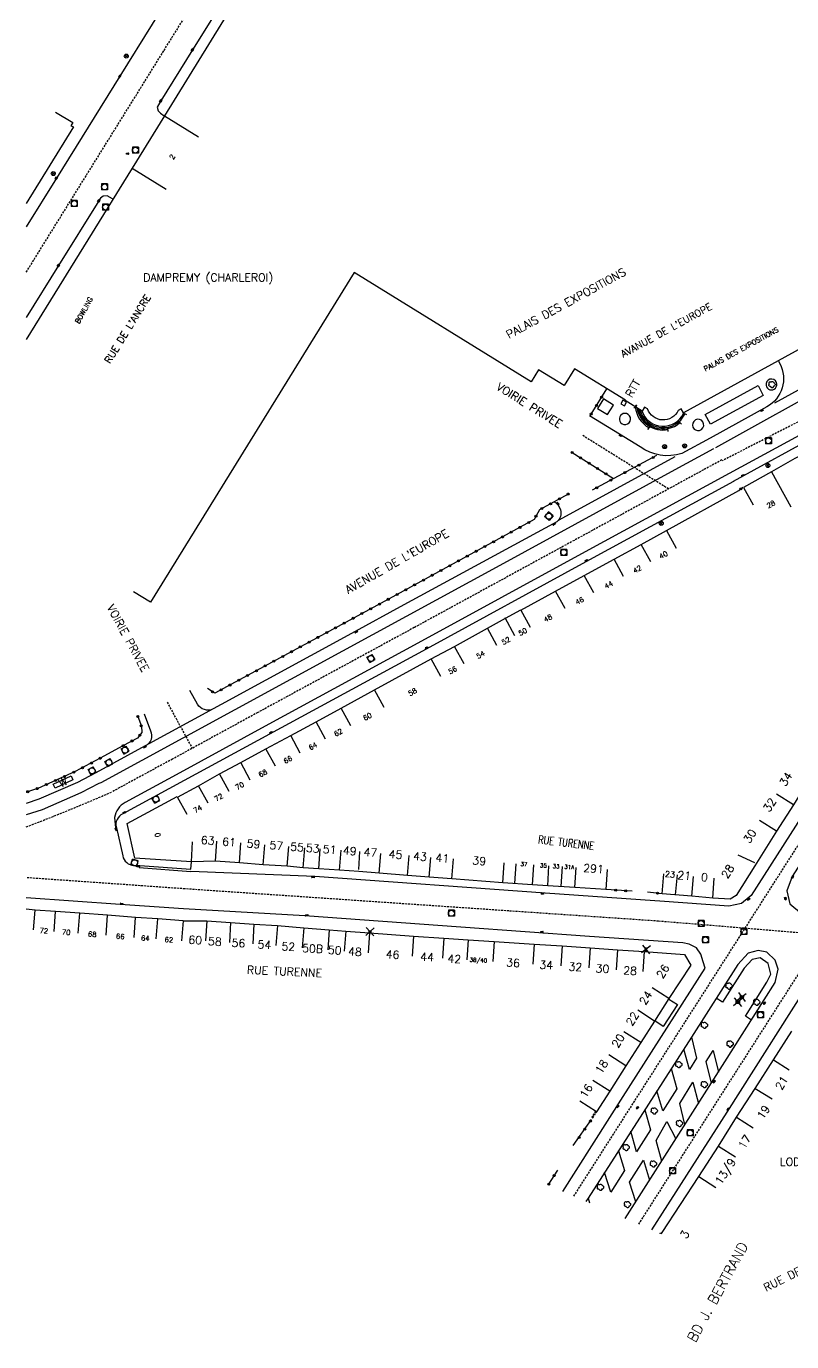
# Model space of a CAD drawing. Header units: millimetres. Extents: x 155000 to 156001, y 122000 to 123001.
# Drawn here: x 155000 to 155191.3, y 122221.8 to 122550.6 of the extents above; entities that cross this region are included whole.
import ezdxf
from ezdxf.enums import TextEntityAlignment as Align

# ---------------------------------------------------------------- set-up
doc = ezdxf.new("R2010")
doc.units = ezdxf.units.MM
doc.linetypes.add('DASHED', pattern=[0.75, 0.5, -0.25])
doc.layers.get('0').update_dxf_attribs({"linetype": 'CONTINUOUS'})
for name, color, linetype in [('W0001', 6, 'DASHED'), ('W0008', 7, 'CONTINUOUS'), ('W0017', 7, 'CONTINUOUS'), ('W0100', 7, 'CONTINUOUS'), ('W0105', 7, 'CONTINUOUS'), ('W0112', 1, 'DASHED'), ('W0300', 7, 'CONTINUOUS'), ('W0322', 7, 'CONTINUOUS'), ('W0334', 7, 'CONTINUOUS'), ('W0400', 7, 'CONTINUOUS'), ('W0420', 7, 'CONTINUOUS'), ('W0469', 7, 'CONTINUOUS'), ('W0980', 7, 'CONTINUOUS'), ('W0984', 7, 'CONTINUOUS'), ('W0989', 7, 'CONTINUOUS'), ('W0991', 7, 'CONTINUOUS'), ('W1102', 7, 'CONTINUOUS')]:
    doc.layers.add(name, color=color, linetype=linetype)
doc.styles.get("Standard").update_dxf_attribs({"font": 'romans.shx', "width": 0.85})

# ---------------------------------------------------------------- blocks, each defined once
blk = doc.blocks.new('T400')
for p, q in [((-0.15, 0.3), (0.15, 0.3)), ((-0.15, -0.25), (-0.15, 0.3)), ((-0.15, 0.15), (0.15, 0.15)), ((-0.15, 0), (0.15, 0)), ((0.15, 0.3), (0.15, -0.25)), ((-0.15, -0.15), (0.15, -0.15)), ((-0.15, -0.25), (-0.15, -0.3)), ((-0.15, -0.3), (0.15, -0.3)), ((0.15, -0.3), (0.15, -0.25))]:
    blk.add_line(p, q)
blk = doc.blocks.new('T300')
for p, q in [((-0.8, 0.51), (-0.86, 0.34)), ((-0.86, 0.34), (-0.86, 0.17)), ((-0.86, 0.17), (-0.74, 0.06)), ((-0.69, 0.63), (-0.8, 0.51)), ((-0.8, -0.06), (-0.74, 0.06)), ((-0.74, 0.06), (-0.69, 0.11)), ((-0.57, 0.69), (-0.69, 0.63)), ((-0.46, 0.69), (-0.57, 0.69)), ((-0.29, 0.63), (-0.46, 0.69)), ((-0.29, 0.63), (-0.17, 0.74)), ((-0.23, 0.57), (-0.29, 0.63)), ((-0.17, 0.74), (-0.06, 0.8)), ((-0.06, 0.8), (0.06, 0.8)), ((0.06, 0.8), (0.23, 0.74)), ((0.23, 0.74), (0.34, 0.63)), ((0.34, 0.63), (0.4, 0.51)), ((0.46, 0.46), (0.34, 0.46)), ((0.4, 0.51), (0.4, 0.46)), ((0.57, 0.4), (0.46, 0.46)), ((0.57, 0.4), (0.69, 0.29)), ((0.69, 0.29), (0.74, 0.17)), ((0.74, 0.06), (0.69, -0.17)), ((0.74, 0.17), (0.74, 0.06)), ((-0.8, -0.17), (-0.8, -0.06)), ((-0.8, -0.23), (-0.8, -0.17)), ((-0.74, -0.34), (-0.8, -0.23)), ((-0.69, -0.4), (-0.74, -0.34)), ((-0.51, -0.46), (-0.69, -0.4)), ((-0.4, -0.46), (-0.51, -0.46)), ((-0.4, -0.46), (-0.34, -0.46)), ((-0.34, -0.46), (-0.34, -0.4)), ((-0.34, -0.51), (-0.34, -0.46)), ((-0.29, -0.63), (-0.34, -0.51)), ((-0.17, -0.74), (-0.29, -0.63)), ((-0.06, -0.8), (-0.17, -0.74)), ((0.06, -0.8), (-0.06, -0.8)), ((0.17, -0.74), (0.06, -0.8)), ((0.23, -0.69), (0.17, -0.74)), ((0.29, -0.46), (0.23, -0.46)), ((0.29, -0.63), (0.23, -0.69)), ((0.46, -0.4), (0.29, -0.46)), ((0.34, -0.51), (0.29, -0.63)), ((0.34, -0.51), (0.34, -0.46)), ((0.57, -0.34), (0.46, -0.4)), ((0.63, -0.29), (0.57, -0.34)), ((0.69, -0.17), (0.63, -0.29))]:
    blk.add_line(p, q)
blk = doc.blocks.new('t105o')
for p, q in [((-0.5, 0), (0.5, 0)), ((0.5, 0), (0.2, 0.1)), ((0.5, 0), (0.2, -0.1))]:
    blk.add_line(p, q)
blk = doc.blocks.new('T420')
for p, q in [((0.75, 0.75), (-0.75, 0.75)), ((-0.75, 0.75), (-0.75, -0.75)), ((0.75, 0.75), (0.75, -0.75)), ((0.75, -0.75), (-0.75, -0.75))]:
    blk.add_line(p, q)
blk.add_ellipse((0, 0), major_axis=(-0.53, 0.53), ratio=1, start_param=3.926991, end_param=10.210176)
blk = doc.blocks.new('t322o')
at = {"color": 0, "linetype": 'Continuous'}
for radius in [0.25, 0.15]:
    blk.add_circle((0, 0), radius, dxfattribs=at)
blk = doc.blocks.new('t991o')
at = {"color": 0, "linetype": 'Continuous'}
for p, q in [((-1, 1), (1, -1)), ((-1, -1), (1, 1))]:
    blk.add_line(p, q, dxfattribs=at)
blk = doc.blocks.new('T469')
at = {"color": 0, "linetype": 'Continuous', "flags": 128}
for points in [[(-0.35, 0.35), (0.35, -0.35)], [(-0.35, -0.35), (0.35, 0.35)]]:
    blk.add_lwpolyline(points, dxfattribs=at)
at = {"color": 0, "linetype": 'Continuous'}
blk.add_circle((0, 0), 0.5, dxfattribs=at)

msp = doc.modelspace()

# ---------------------------------------------------------------- linework, layer by layer
at = {"layer": 'W0001'}
for points in [[(155000, 122489.15), (155003.99, 122495.58), (155034.42, 122544.56), (155044.44, 122560.68), (155068.88, 122600.15), (155086.95, 122630.14), (155097.41, 122658.64), (155102.66, 122670.19), (155105.75, 122680.41)], [(155136.85, 122258.17), (155230.36, 122404.44)], [(155153.07, 122251.16), (155244.97, 122395.03)], [(155359.18, 122312.12), (155341.11, 122313.24), (155335.16, 122313.66), (155333.44, 122314.99), (155290.02, 122318.09), (155254.52, 122319.44), (155216.08, 122322.09), (155157.98, 122326.92), (155039.64, 122334.99)]]:
    msp.add_lwpolyline(points, dxfattribs=at)
at = {"layer": 'W0001', "flags": 128}
for points in [[(155279.57, 122481.64), (155271.96, 122487.33), (155269.06, 122488.7), (155266.05, 122489.1), (155263.29, 122488.96), (155260.85, 122488.22), (155258.35, 122487.04), (155209.35, 122460.12), (155173.98, 122442.02)], [(155139.07, 122448.38), (155160.59, 122434.99)], [(155035.19, 122381.65), (155041.48, 122370.13)], [(155039.64, 122334.99), (155000, 122337.78)]]:
    msp.add_lwpolyline(points, dxfattribs=at)
at = {"layer": 'W0001'}
msp.add_lwpolyline([(155173.84, 122442.2), (155136.94, 122422.1), (155096.98, 122400.31), (155057.85, 122379.06), (155036.54, 122367.43), (155021.36, 122359.21, -0.011587), (155000, 122350.5)], format="xyb", dxfattribs=at)
at = {"layer": 'W0008'}
for points in [[(155081.4, 122609.08), (155078.93, 122605.09), (155078.22, 122603.91), (155068.38, 122587.87), (155059.65, 122573.81), (155051.05, 122559.94), (155041.52, 122544.68), (155033.61, 122531.92), (155032.71, 122530.35), (155032.97, 122529.47), (155033.54, 122528.85), (155034.49, 122528.2)], [(155046.74, 122580.46), (155047.53, 122579.39), (155047.67, 122578.07), (155047.51, 122577.26), (155046.88, 122576.03), (155040.9, 122566.39), (155031.45, 122551.11), (155023.37, 122538.09), (155007.51, 122512.65), (155000, 122500.49)], [(155021.52, 122507.49), (155020.21, 122508.24), (155019.25, 122508.16), (155018.52, 122507.6), (155018.09, 122506.94), (155008.03, 122490.78), (155000, 122477.8)], [(155227.73, 122406.13), (155224.75, 122401.51), (155181.19, 122333.31), (155178.74, 122331.33), (155175.56, 122330.68), (155158.33, 122331.9), (155157.08, 122331.98), (155129.67, 122333.94), (155072.08, 122338.07), (155041.1, 122339.33)], [(155232.89, 122402.81), (155228.03, 122395.34), (155212.59, 122371.07), (155191.45, 122338.11), (155190.06, 122334.5), (155190.81, 122331.25), (155193.76, 122328.86), (155196.94, 122329.06), (155199.21, 122330.48), (155201.17, 122333.17), (155220.45, 122363.4), (155234.99, 122386.12), (155241.26, 122395.9)], [(155039.28, 122330.02), (155023.47, 122331.1), (155000, 122332.76)], [(155134.09, 122259.36), (155149.22, 122283.09), (155169.69, 122315.14), (155169.21, 122316.74), (155168.57, 122318.65), (155167.5, 122320.27), (155165.71, 122321.19), (155164.07, 122321.48), (155140.76, 122323.12), (155108.59, 122325.42), (155069.6, 122328.24), (155039.28, 122330.02)], [(155149.7, 122252.62), (155171.87, 122287.4), (155184.43, 122307.22), (155187.22, 122311.63), (155187.9, 122314.88), (155187.18, 122317.2), (155185.06, 122319.13), (155182.92, 122319.61), (155180.39, 122318.93), (155177.88, 122316.11), (155166.24, 122297.96), (155140.4, 122257.68), (155139.87, 122256.86)], [(155156.34, 122249.75), (155175.14, 122279.22), (155197.94, 122314.99), (155200.39, 122317.48), (155202.71, 122318.39), (155204.75, 122318.47), (155224.06, 122317.14), (155227.92, 122316.87), (155243.16, 122315.77), (155264.53, 122314.2), (155266.9, 122312.94), (155267.77, 122310.64), (155267.15, 122308.49), (155249.51, 122275.07), (155241.92, 122260.51), (155230.83, 122239.42), (155229.41, 122237.41), (155227.76, 122236.21), (155205.27, 122224.92)]]:
    msp.add_lwpolyline(points, dxfattribs=at)
at = {"layer": 'W0008', "flags": 128}
for points in [[(155253.77, 122447.23), (155270.84, 122473.96, 0.076207), (155271.74, 122476.47, 0.095213), (155271.75, 122478.61, 0.06144), (155270.88, 122481.31, 0.079273), (155269.65, 122483.14, 0.089144), (155267.77, 122484.55, 0.067702), (155264.85, 122485.55, 0.095801), (155262.75, 122485.56, 0.075771), (155260.25, 122484.69), (155259.32, 122484.18), (155175.72, 122438.83)], [(155188.04, 122466.9), (155188.33, 122466.28, -0.410027), (155185.09, 122455.44), (155170.91, 122447.65)]]:
    msp.add_lwpolyline(points, format="xyb", dxfattribs=at)
for points in [[(155176.76, 122436.92), (155198.33, 122448.69), (155258.39, 122481.44), (155259.32, 122484.18)], [(155203.2, 122462.39), (155172.24, 122445.21)], [(155187.11, 122456.51), (155198.2, 122462.59)], [(155162.07, 122442.96), (155133.14, 122427.13)]]:
    msp.add_lwpolyline(points, dxfattribs=at)
msp.add_lwpolyline([(155184.18, 122458.33), (155170.98, 122451.17), (155169.66, 122453.6), (155182.89, 122460.78)], close=True, dxfattribs=at)
msp.add_lwpolyline([(155187.51, 122461.56, 0.911533), (155184.91, 122460.82, 1.097052)], format="xyb", close=True, dxfattribs=at)
at = {"layer": 'W0008'}
for points in [[(155170.91, 122447.65), (155163.82, 122443.81, -0.240759), (155153.43, 122445.48), (155148.28, 122448.66), (155140.81, 122453.23)], [(155176.8, 122436.84), (155139.87, 122416.72), (155099.91, 122394.92), (155060.78, 122373.68), (155039.47, 122362.05), (155024.14, 122353.74, 0.379696), (155022.52, 122350.27), (155024.09, 122343.23, 0.3497), (155026.91, 122340.88), (155028.34, 122340.8), (155041.16, 122339.88)], [(155131.94, 122431.72, -0.238173), (155133.52, 122429.72, -0.28771), (155132.61, 122426.74), (155093.45, 122405.45), (155082.17, 122399.3), (155048.71, 122381.05), (155046.72, 122379.95, -0.37994), (155042.76, 122381.16), (155040.89, 122384.56)], [(155029.5, 122378.74), (155031.04, 122374.5, -0.424035), (155029.73, 122370.74), (155017.34, 122363.96), (155012.81, 122361.6), (155003.16, 122357.39), (155000, 122356.35)]]:
    msp.add_lwpolyline(points, format="xyb", dxfattribs=at)
at = {"layer": 'W0017'}
for points in [[(155181.28, 122302.19), (155179.74, 122303.19), (155185.13, 122311.71), (155186.09, 122313.64), (155185.46, 122316.35), (155183.46, 122317.73), (155181.46, 122317.35), (155179.41, 122315.16), (155174.05, 122306.71), (155172.46, 122307.65)], [(155160.57, 122307.45), (155162.74, 122306.07), (155159.2, 122300.63), (155157.08, 122301.99)], [(155166.24, 122297.95), (155167.54, 122292.71), (155165.73, 122289.84), (155164.31, 122294.96)], [(155171.23, 122286.41), (155169.95, 122291.81), (155171.67, 122294.6), (155173, 122289.18)], [(155161.19, 122290.08), (155162.58, 122284.97), (155159.13, 122279.55), (155157.63, 122284.54)], [(155164.64, 122276.06), (155163.31, 122281.38), (155166.63, 122286.68), (155168, 122281.33)], [(155154.58, 122279.77), (155156.03, 122274.75), (155152.56, 122269.27), (155151.14, 122274.42)], [(155158.84, 122266.96), (155157.45, 122272.13), (155160.14, 122276.83), (155162.38, 122272.52)], [(155148, 122269.53), (155149.56, 122264.58), (155146.14, 122259.22), (155144.53, 122264.11)], [(155152.34, 122256.76), (155150.74, 122261.68), (155154.23, 122267.16), (155155.78, 122262.17)], [(155140.41, 122257.69), (155140.77, 122256.48)]]:
    msp.add_lwpolyline(points, dxfattribs=at)
at = {"layer": 'W0100'}
for points in [[(155101.98, 122628.1), (155097.72, 122630.72), (155034.52, 122528.18), (155026.48, 122515.1), (155000, 122472.31)], [(155007.3, 122529.09), (155011.6, 122526.55), (155011.09, 122525.68), (155011.77, 122525.49), (155000, 122506.33)], [(155149.73, 122457.15), (155137.01, 122465), (155134.4, 122460.77), (155128.02, 122464.71), (155126.2, 122461.76), (155081.95, 122489.07), (155031.08, 122406.63), (155026.83, 122409.25)], [(155041.25, 122341.73), (155027.12, 122342.66), (155025.25, 122351.36), (155037.7, 122358.09), (155037.79, 122357.91), (155043.06, 122360.77), (155048.33, 122363.71), (155053.61, 122366.59), (155059.89, 122370.02), (155066.12, 122373.34), (155072.42, 122376.77), (155078.7, 122380.16), (155087.05, 122384.72), (155101.21, 122392.47), (155107.05, 122395.6), (155115.24, 122400.17), (155119.74, 122402.63), (155123.58, 122404.74), (155123.64, 122404.67), (155132.31, 122409.43), (155139.46, 122413.34), (155146.91, 122417.41), (155153.65, 122421.08), (155160, 122424.57), (155162.41, 122420.19)], [(155225.4, 122408.78), (155220.64, 122401.35), (155217.77, 122402.98), (155205.9, 122384.42), (155208.63, 122382.57), (155201.55, 122371.66), (155196.17, 122363.16), (155191.77, 122356.02), (155187.53, 122349.43), (155182.12, 122340.78), (155177.44, 122333.37), (155175.89, 122332.4), (155171.56, 122332.68), (155166.34, 122333.14), (155158.96, 122333.78), (155159.39, 122338.76)], [(155145.19, 122339.81), (155144.83, 122334.82), (155137.14, 122335.37), (155130.35, 122335.74), (155126.51, 122335.99), (155119.09, 122336.53), (155106.37, 122337.51), (155100.7, 122337.88), (155095.24, 122338.34), (155088.17, 122338.88), (155083.08, 122339.34), (155078.31, 122339.65), (155073.11, 122340.01), (155069.24, 122340.29), (155065.23, 122340.64), (155059.23, 122341.02), (155053.26, 122341.5), (155047.25, 122341.95), (155041.25, 122341.73)], [(155039.18, 122327.01), (155032.9, 122327.5), (155027.33, 122327.8), (155020.33, 122328.38), (155013.36, 122328.91), (155007.3, 122329.32), (155002.18, 122329.71), (155000, 122329.89)], [(155039.18, 122327.01), (155045.16, 122327), (155051.04, 122326.55), (155056.9, 122326.21), (155062.76, 122325.82), (155069.36, 122325.24), (155075.74, 122324.76), (155079.86, 122324.45), (155085.8, 122324), (155096.82, 122323.19), (155104.32, 122322.64), (155110.42, 122322.28), (155116.94, 122321.83), (155126.94, 122321.16), (155133.93, 122320.73), (155140.96, 122320.22), (155147.79, 122319.77), (155154.46, 122319.32), (155164.53, 122318.61), (155166.08, 122315.93), (155160.63, 122307.55), (155157.04, 122301.94), (155153.58, 122296.56), (155149.85, 122290.78), (155145.84, 122284.41), (155142.56, 122279.26), (155138.34, 122281.95)], [(155158.35, 122248.88), (155158.47, 122249.04), (155158.77, 122248.83), (155158.96, 122249.11), (155168.12, 122263.06), (155173, 122270.67), (155177.49, 122277.93), (155182.15, 122285.13), (155191.34, 122299.39)]]:
    msp.add_lwpolyline(points, dxfattribs=at)
at = {"layer": 'W0100', "flags": 128}
for points in [[(155197.39, 122477.87), (155199.8, 122473.49), (155164.25, 122453.98), (155163.69, 122455), (155162.95, 122454.59, -0.679058), (155155.28, 122454.99), (155154.56, 122455.43), (155153.93, 122454.41), (155149.68, 122457.04)], [(155152.19, 122455.49, 0.236668), (155155.66, 122450.2)], [(155152.64, 122455.21, 0.419815), (155160.42, 122449.78)], [(155152.96, 122455.01, 0.574747), (155163.39, 122451.52)], [(155153.37, 122454.76, 0.695526), (155164.61, 122453.68)], [(155153.82, 122454.48, 0.670905), (155164.3, 122453.83)]]:
    msp.add_lwpolyline(points, format="xyb", dxfattribs=at)
at = {"layer": 'W0100'}
for points in [[(155149.13, 122457.15), (155148.59, 122456.26), (155149.49, 122455.72), (155150.03, 122456.61)], [(155011.67, 122362.28), (155007.19, 122360.17), (155006.72, 122361.18), (155011.19, 122363.28)], [(155085.62, 122324.45), (155085.61, 122324.14), (155086.18, 122324.13), (155086.18, 122324.44)], [(155155.06, 122320.22), (155154.98, 122319.46), (155154.69, 122319.49), (155154.77, 122320.25)], [(155177.42, 122306.35), (155177.47, 122307.08), (155178.29, 122307.02), (155178.24, 122306.29)], [(155179.27, 122308.27), (155179.15, 122307.5), (155178.4, 122307.6), (155178.52, 122308.38)]]:
    msp.add_lwpolyline(points, close=True, dxfattribs=at)
at = {"layer": 'W0100', "flags": 128}
msp.add_lwpolyline([(155208.37, 122451.17), (155208.77, 122450.44), (155202.47, 122447), (155202.13, 122447.64), (155199.83, 122446.34), (155200.2, 122445.68), (155198.54, 122444.73), (155198.1, 122445.59), (155192.13, 122442.53), (155186.25, 122439.2), (155179.24, 122435.33), (155181.65, 122430.95)], dxfattribs=at)
at = {"layer": 'W0112'}
msp.add_lwpolyline([(155141.37, 122277.93), (155141.62, 122277.77), (155142.54, 122279.28), (155142.28, 122279.43)], close=True, dxfattribs=at)
at = {"layer": 'W0322'}
for points in [[(155141.16, 122453.68), (155145.12, 122460)], [(155136.43, 122444.07), (155146.81, 122437.53)], [(155135.43, 122433.68), (155128.26, 122429.72), (155126.91, 122427.28), (155091.64, 122407.99), (155079.75, 122401.57), (155047.11, 122383.88), (155045.33, 122385.09)], [(155027.85, 122378.1), (155028.77, 122375.62), (155028.87, 122374.05), (155027.76, 122372.69), (155024.15, 122370.75)], [(155018.48, 122367.62), (155012.24, 122364.3), (155002.89, 122360.09), (155000, 122359.17)], [(155151.44, 122334.4), (155144.83, 122334.82)], [(155158.96, 122333.77), (155155.26, 122334.14)], [(155136.73, 122270.82), (155141.29, 122277.34)], [(155130.44, 122260.94), (155132.84, 122264.68)]]:
    msp.add_lwpolyline(points, dxfattribs=at)
at = {"layer": 'W0322', "flags": 128}
for points in [[(155157.55, 122443.28), (155141.46, 122434.67)], [(155178.06, 122434.54), (155179.1, 122435.36)]]:
    msp.add_lwpolyline(points, dxfattribs=at)
at = {"layer": 'W0334'}
msp.add_lwpolyline([(155142.76, 122455.04), (155145.25, 122453.52), (155146.75, 122455.91), (155144.24, 122457.45)], close=True, dxfattribs=at)
at = {"layer": 'W0334', "flags": 128}
for points in [[(155148.54, 122451.57, 1.650008), (155149.54, 122453.85, 0.606058)], [(155167.26, 122449.7, 14.824175), (155166.95, 122449.92, 0.067457)]]:
    msp.add_lwpolyline(points, format="xyb", close=True, dxfattribs=at)
at = {"layer": 'W0334'}
for points in [[(155171.74, 122444.94), (155161.22, 122439.21), (155118.38, 122415.84), (155079.06, 122394.42), (155039.1, 122372.62), (155018.66, 122361.53), (155018.14, 122361.31), (155013.6, 122358.96), (155003.95, 122354.77), (155000, 122353.48)], [(155160, 122424.57), (155178.06, 122434.54)], [(155046.72, 122379.95), (155029.73, 122370.74)], [(155024.15, 122370.75), (155018.48, 122367.62)], [(155028.34, 122340.8), (155028.21, 122340.3), (155041.1, 122339.33)], [(155041.16, 122339.88), (155041.25, 122341.73)]]:
    msp.add_lwpolyline(points, dxfattribs=at)
msp.add_lwpolyline([(155175.72, 122438.83), (155138.78, 122418.7), (155098.82, 122396.91), (155059.69, 122375.66), (155038.38, 122364.03), (155024.68, 122356.61, 0.230583), (155022.07, 122352.81), (155022.3, 122350.25), (155022.52, 122350.27)], format="xyb", dxfattribs=at)
at = {"layer": 'W1102'}
for p, q in [((155034.52, 122528.18), (155043.03, 122522.93)), ((155026.48, 122515.1), (155034.99, 122509.87)), ((155191.77, 122356.02), (155187.54, 122358.69)), ((155187.53, 122349.43), (155183.3, 122352.11)), ((155047.25, 122341.95), (155047.62, 122346.94)), ((155053.26, 122341.5), (155053.66, 122346.48)), ((155059.23, 122341.02), (155059.64, 122346)), ((155065.23, 122340.64), (155065.66, 122345.62)), ((155069.24, 122340.29), (155069.63, 122345.27)), ((155073.11, 122340.01), (155073.46, 122345)), ((155078.31, 122339.65), (155078.66, 122344.64)), ((155083.08, 122339.86), (155083.37, 122344.33)), ((155088.17, 122338.88), (155088.62, 122343.86)), ((155095.24, 122338.34), (155095.66, 122343.32)), ((155100.7, 122337.88), (155101.12, 122342.86)), ((155106.37, 122337.51), (155106.75, 122342.49)), ((155182.12, 122341.5), (155177.89, 122343.44)), ((155119.09, 122336.53), (155119.48, 122341.51)), ((155122.09, 122336.3), (155122.47, 122341.28)), ((155126.51, 122335.99), (155126.87, 122340.98)), ((155130.35, 122335.74), (155130.62, 122340.73)), ((155133.9, 122340.55), (155133.64, 122335.56)), ((155137.14, 122335.37), (155137.4, 122340.37)), ((155162.65, 122338.48), (155162.22, 122333.5)), ((155166.34, 122333.14), (155166.78, 122338.12)), ((155171.56, 122332.68), (155171.94, 122337.67)), ((155045.16, 122327), (155044.78, 122322.01)), ((155051.04, 122326.55), (155050.76, 122321.55)), ((155056.9, 122326.21), (155056.61, 122321.22)), ((155062.76, 122325.82), (155062.38, 122320.84)), ((155069.36, 122325.24), (155068.95, 122320.26)), ((155075.74, 122324.76), (155075.36, 122319.78)), ((155079.86, 122324.45), (155079.48, 122319.46)), ((155085.8, 122324), (155085.43, 122319.02)), ((155096.82, 122323.19), (155096.45, 122318.2)), ((155104.32, 122322.64), (155103.99, 122317.65)), ((155110.42, 122322.28), (155110.1, 122317.29)), ((155116.94, 122321.83), (155116.6, 122316.85)), ((155126.94, 122321.16), (155126.62, 122316.17)), ((155133.93, 122320.73), (155133.6, 122315.74)), ((155140.96, 122320.22), (155140.62, 122315.23)), ((155147.79, 122319.77), (155147.46, 122314.78)), ((155154.46, 122319.32), (155154.12, 122314.33)), ((155160.63, 122307.55), (155156.43, 122310.26)), ((155157.04, 122301.94), (155152.84, 122304.64)), ((155153.58, 122296.56), (155149.38, 122299.27)), ((155149.85, 122290.78), (155145.63, 122293.47)), ((155186.79, 122292.28), (155190.71, 122289.75)), ((155145.84, 122284.41), (155141.61, 122287.09)), ((155182.15, 122285.13), (155186.4, 122282.5)), ((155177.49, 122277.93), (155181.72, 122275.25)), ((155173, 122270.67), (155177.23, 122268)), ((155168.12, 122263.06), (155172.31, 122260.34))]:
    msp.add_line(p, q, dxfattribs=at)
at = {"layer": 'W1102', "flags": 128}
for points in [[(155186.25, 122439.2), (155191.07, 122430.44)], [(155041.25, 122341.73), (155041.58, 122346.72)], [(155039.18, 122327.01), (155038.8, 122322.03)]]:
    msp.add_lwpolyline(points, dxfattribs=at)
at = {"layer": 'W1102'}
for points in [[(155156.07, 122416.71), (155153.65, 122421.08)], [(155149.31, 122413.03), (155146.91, 122417.41)], [(155141.85, 122408.95), (155139.46, 122413.34)], [(155134.71, 122405.04), (155132.31, 122409.43)], [(155126.04, 122400.28), (155123.58, 122404.74)], [(155122.13, 122398.24), (155119.67, 122402.7)], [(155117.65, 122395.79), (155115.24, 122400.17)], [(155109.44, 122391.21), (155107.05, 122395.6)], [(155103.65, 122388.1), (155101.21, 122392.47)], [(155089.42, 122380.32), (155087.05, 122384.72)], [(155081.1, 122375.77), (155078.7, 122380.16)], [(155074.82, 122372.38), (155072.42, 122376.77)], [(155068.49, 122368.94), (155066.12, 122373.34)], [(155062.28, 122365.63), (155059.89, 122370.02)], [(155055.96, 122362.17), (155053.61, 122366.59)], [(155050.72, 122359.32), (155048.33, 122363.71)], [(155045.45, 122356.38), (155043.06, 122360.77)], [(155040.22, 122353.54), (155037.79, 122357.91)], [(155001.83, 122324.73), (155002.18, 122329.71)], [(155006.95, 122324.33), (155007.3, 122329.32)], [(155012.97, 122323.92), (155013.36, 122328.91)], [(155019.99, 122323.39), (155020.33, 122328.38)], [(155026.99, 122322.82), (155027.33, 122327.8)], [(155032.49, 122322.51), (155032.9, 122327.5)]]:
    msp.add_lwpolyline(points, dxfattribs=at)

# ---------------------------------------------------------------- block references
at = {"layer": 'W0105'}
for p, rotation in [((155152.19, 122455.49), 48.07979813437981), ((155164.61, 122453.68), 155.8465690788083), ((155155.66, 122450.2), 51.66306960769047), ((155163.39, 122451.52), 132.7283674717583), ((155160.42, 122449.78), 95.44485562344245)]:
    msp.add_blockref('t105o', p, dxfattribs=dict(at, rotation=rotation))
at = {"layer": 'W0300'}
for p in [(155186.42, 122461.01), (155175.67, 122310.68), (155182.6, 122306.61), (155169.54, 122300.88), (155175.94, 122296.18), (155175.96, 122296.22), (155163.12, 122291.05), (155169.52, 122286.07), (155157.01, 122279.46), (155163.31, 122276.34), (155149.98, 122270.33), (155156.79, 122266.21), (155143.54, 122260.37), (155150.31, 122256.07)]:
    msp.add_blockref('T300', p, dxfattribs=at)
at = {"layer": 'W0322'}
for p, rotation in [((155143.81, 122457.91), 57.92845340859366), ((155141.16, 122453.68), 57.92845340859366), ((155142.49, 122455.8), 57.92845340859366), ((155136.43, 122444.07), 327.7698843178266), ((155138.55, 122442.73), 327.7698843178266), ((155140.66, 122441.4), 327.7698843178266), ((155153.14, 122440.92), 208.1744268346457), ((155156.67, 122442.81), 208.1744268346457), ((155142.78, 122440.07), 327.7698843178266), ((155144.89, 122438.73), 327.7698843178266), ((155146.09, 122437.14), 208.1744268346457), ((155149.62, 122439.03), 208.1744268346457), ((155135.43, 122433.68), 208.8711858500105), ((155142.57, 122435.26), 208.1744268346457), ((155131.06, 122431.26), 208.8711858500105), ((155133.25, 122432.47), 208.8711858500105), ((155127.39, 122428.14), 241.1749742784196), ((155128.87, 122430.06), 208.8711858500105), ((155121.2, 122424.15), 208.6657519055955), ((155123.39, 122425.35), 208.6657519055955), ((155125.58, 122426.55), 208.6657519055955), ((155114.62, 122420.55), 208.6657519055955), ((155116.81, 122421.75), 208.6657519055955), ((155119, 122422.95), 208.6657519055955), ((155110.23, 122418.16), 208.6657519055955), ((155112.42, 122419.36), 208.6657519055955), ((155103.65, 122414.56), 208.6657519055955), ((155105.84, 122415.76), 208.6657519055955), ((155108.04, 122416.96), 208.6657519055955), ((155097.07, 122410.96), 208.6657519055955), ((155099.26, 122412.16), 208.6657519055955), ((155101.45, 122413.36), 208.6657519055955), ((155090.48, 122407.37), 208.3688655045366), ((155092.68, 122408.56), 208.6657519055955), ((155094.87, 122409.76), 208.6657519055955), ((155086.08, 122404.99), 208.3688655045366), ((155088.28, 122406.18), 208.3688655045366), ((155079.48, 122401.43), 208.4572939427076), ((155081.68, 122402.62), 208.3688655045366), ((155083.88, 122403.81), 208.3688655045366), ((155072.89, 122397.86), 208.4572939427076), ((155075.09, 122399.05), 208.4572939427076), ((155077.29, 122400.24), 208.4572939427076), ((155066.3, 122394.28), 208.4572939427076), ((155068.49, 122395.47), 208.4572939427076), ((155070.69, 122396.66), 208.4572939427076), ((155061.9, 122391.9), 208.4572939427076), ((155064.1, 122393.09), 208.4572939427076), ((155055.31, 122388.33), 208.4572939427076), ((155057.51, 122389.52), 208.4572939427076), ((155059.7, 122390.71), 208.4572939427076), ((155048.71, 122384.75), 208.4572939427076), ((155050.91, 122385.94), 208.4572939427076), ((155053.11, 122387.13), 208.4572939427076), ((155046.55, 122384.26), 145.8831896587836), ((155027.85, 122378.1), 290.3450929270356), ((155028.71, 122375.76), 290.3450929270356), ((155026.42, 122371.96), 208.2322229411076), ((155028.38, 122373.44), 230.9745095883655), ((155024.22, 122370.78), 208.2322229411076), ((155014.07, 122365.28), 207.9964304423306), ((155016.28, 122366.45), 207.9964304423306), ((155018.48, 122367.62), 207.9964304423306), ((155007.29, 122362.07), 204.2359951880395), ((155009.57, 122363.1), 204.2359951880395), ((155011.85, 122364.13), 204.2359951880395), ((155000.34, 122359.28), 197.7912824002196), ((155002.72, 122360.04), 197.7912824002196), ((155005.01, 122361.05), 204.2359951880395), ((155147.32, 122334.66), 176.3917551430017), ((155149.82, 122334.51), 176.3917551430017), ((155157.75, 122333.89), 174.444587908894), ((155141.03, 122276.97), 55.04336896898977), ((155138.16, 122272.87), 55.04336896898977), ((155139.6, 122274.92), 55.04336896898977), ((155131.96, 122263.31), 57.2850076795179), ((155130.61, 122261.21), 57.2850076795179)]:
    msp.add_blockref('t322o', p, dxfattribs=dict(at, rotation=rotation))
msp.add_blockref('t322o', (155178.58, 122434.95), dxfattribs=at)
at = {"layer": 'W0400'}
for p, rotation in [((155041.52, 122544.68), 148.0132541268712), ((155023.37, 122538.09), 328.182347902283), ((155033.61, 122531.92), 148.1842708278514), ((155025.32, 122518.76), 90), ((155007.51, 122512.65), 328.0500480277793), ((155018.09, 122506.94), 146.3162223382548), ((155008.03, 122490.78), 148.0940254878524), ((155183.86, 122454.58), 298.9374171646137), ((155148.49, 122448.31), 238.5872094815496), ((155179.08, 122438.32), 298.4991981760489), ((155132.84, 122431.25), 228.398706637875), ((155131.92, 122426.18), 298.6619680154456), ((155140.01, 122417.07), 118.6655774012971), ((155082.43, 122399.24), 298.4572939427086), ((155100.04, 122395.21), 298.5899639969666), ((155061.13, 122374.04), 298.6241289299766), ((155029.62, 122370.46), 298.4631925085357), ((155024.51, 122354.08), 111.7212139199782), ((155022.46, 122349.91), 14.07431094370986), ((155027.92, 122340.67), 86.43477973313747), ((155071.62, 122337.94), 267.5537571652309), ((155191.54, 122337.92), 149.5434839766718), ((155128.98, 122333.83), 264.0788623877322), ((155180.55, 122332.4), 305.143451478116), ((155189.75, 122332.56), 12.43812301860741), ((155023.84, 122331.22), 266.1210053603385), ((155070.07, 122328.4), 276.2020309737961), ((155128.88, 122324.19), 85.00710828779424), ((155184.46, 122306.45), 316.2981918029619), ((155171.91, 122286.82), 316.5129921482248), ((155147.86, 122280.63), 317.2860554295661), ((155152.78, 122280.27), 316.8495370331329), ((155175.43, 122279.89), 326.1317096062534)]:
    msp.add_blockref('T400', p, dxfattribs=dict(at, rotation=rotation))
at = {"layer": 'W0420'}
for p in [(155027.26, 122519.64), (155019.55, 122510.43), (155011.98, 122506.28), (155019.81, 122505.39), (155185.51, 122446.98), (155134.33, 122419.09), (155106.24, 122328.89), (155168.66, 122326.33), (155169.73, 122322.23), (155169.73, 122322.24), (155179.33, 122324.32), (155183.49, 122303.48), (155165.9, 122273.98), (155161.52, 122264.5)]:
    msp.add_blockref('T420', p, dxfattribs=at)
for p, rotation in [((155130.61, 122428.14), 319.9627170016246), ((155086.15, 122392.59), 208.5899639969666), ((155024.69, 122369.68), 208.4631925085356), ((155016.44, 122364.49), 208.2322229411076), ((155020.65, 122366.56), 208.6822467582436), ((155032.39, 122357.4), 208.4594394283636), ((155027.06, 122341.49), 256.2525466644066)]:
    msp.add_blockref('T420', p, dxfattribs=dict(at, rotation=rotation))
at = {"layer": 'W0469'}
for p in [(155024.99, 122543.13), (155006.75, 122513.79), (155159.55, 122445.52), (155164.54, 122445.72), (155185.36, 122440.81), (155158.7, 122426.34)]:
    msp.add_blockref('T469', p, dxfattribs=at)
at = {"layer": 'W0991', "rotation": 89.23621319652233}
msp.add_blockref('t991o', (155085.9, 122324.29), dxfattribs=at)
at = {"layer": 'W0991', "extrusion": (0, 0, -1)}
for p, rotation in [((-155154.88, 122319.86), 275.9780302475208), ((-155178.83, 122307.94), 278.2449900918451), ((-155177.86, 122306.68), 273.7862605148615)]:
    msp.add_blockref('t991o', p, dxfattribs=dict(at, rotation=rotation))

# ---------------------------------------------------------------- texts
at = {"layer": 'W0980'}
for s, p in [('DAMPREMY (CHARLEROI)', (155045.46, 122487.67)), ('LODELINSART (CHARLEROI)', (155206.08, 122266.63))]:
    msp.add_text(s, height=2, dxfattribs=at).set_placement(p, align=Align.MIDDLE)
at = {"layer": 'W0984'}
for s, height, rotation, p in [('PALAIS DES EXPOSITIONS', 2, 28.688, (155134.89, 122481.38)), ('BOWLING', 1.25, 61.1272, (155014.4, 122479.62)), ('PALAIS DES EXPOSITIONS', 1.25, 28.7555, (155178.66, 122469.87)), ('RTT', 2, 59.8746, (155151.64, 122460.07)), ('W', 2, 24.911, (155009.19, 122361.7)), ('34', 2, 57.6658, (155189.84, 122362.42)), ('32', 2, 57.6658, (155185.79, 122355.97)), ('30', 2, 57.6658, (155180.85, 122348.19)), ('63', 2, 355.5982, (155045.35, 122347.1)), ('61', 2, 355.5982, (155050.68, 122346.71)), ('59', 2, 355.5982, (155056.8, 122346.23)), ('57', 2, 355.5982, (155062.51, 122345.82)), ('55', 2, 355.5982, (155067.68, 122345.44)), ('53', 2, 355.5982, (155071.61, 122345.13)), ('51', 2, 355.5982, (155075.83, 122344.84)), ('49', 2, 355.5982, (155080.86, 122344.5)), ('47', 2, 355.5982, (155086.04, 122344.09)), ('45', 2, 355.5982, (155092.3, 122343.58)), ('43', 2, 355.5982, (155098.42, 122343.08)), ('41', 2, 355.5982, (155104, 122342.67)), ('39', 2, 355.5982, (155113.23, 122341.99)), ('37', 1, 356.9344, (155124.39, 122341.16)), ('35', 1, 356.9344, (155129.25, 122340.82)), ('33', 1, 356.9344, (155132.42, 122340.63)), ('31A', 1, 356.9344, (155135.71, 122340.46)), ('291', 2, 355.8817, (155141.78, 122340.05)), ('23', 1.5, 355.0377, (155160.9, 122338.63)), ('21', 2, 355.0377, (155164.45, 122338.32)), ('0', 2, 355.6146, (155169.5, 122337.88)), ('28', 2, 57.6658, (155175.32, 122339.37)), ('60', 2, 356.9598, (155042.22, 122322.21)), ('58', 2, 356.9598, (155047.14, 122321.84)), ('56', 2, 356.9598, (155053.03, 122321.44)), ('54', 2, 356.9598, (155059.51, 122321.04)), ('52', 2, 356.9598, (155065.5, 122320.57)), ('50B', 2, 356.9598, (155071.56, 122320.07)), ('50', 2, 356.9598, (155077.09, 122319.66)), ('48', 2, 356.9598, (155082.16, 122319.27)), ('46', 2, 356.9598, (155091.55, 122318.57)), ('44', 2, 356.9598, (155100.2, 122317.94)), ('42', 2, 356.9598, (155106.99, 122317.49)), ('38/40', 1, 356.9598, (155113, 122317.1)), ('36', 2, 356.9598, (155121.67, 122316.51)), ('34', 2, 356.9598, (155129.97, 122315.97)), ('32', 2, 356.9598, (155137.24, 122315.49)), ('30', 2, 356.9598, (155144.02, 122315.02)), ('28', 2, 356.9598, (155150.92, 122314.56)), ('26', 2, 57.6587, (155159.11, 122314.39)), ('24', 2, 57.6587, (155154.82, 122307.74)), ('22', 2, 57.6587, (155151.48, 122302.54)), ('20', 2, 57.6587, (155147.93, 122297.04)), ('18', 2, 57.6587, (155143.81, 122290.57)), ('16', 2, 57.6587, (155139.96, 122284.49)), ('21', 2, 59.2622, (155188.78, 122286.5)), ('19', 2, 57.1418, (155184.25, 122279.17)), ('17', 2, 57.7795, (155179.55, 122271.75)), ('13/9', 2, 57.317, (155174.86, 122264.3)), ('3', 2, 57.2719, (155164.61, 122248.61))]:
    msp.add_text(s, height=height, rotation=rotation, dxfattribs=at).set_placement(p, align=Align.MIDDLE)
at = {"layer": 'W0989'}
for s, height, rotation, p in [("RUE DE L'ANCRE", 1.75, 58.2749, (155025.33, 122474.95)), ("AVANUE DE L'EUROPE", 1.75, 28.6065, (155159.99, 122474.64)), ('VOIRIE PRIVEE', 2, 328.1103, (155125.78, 122455.85)), ("AVENUE DE L'EUROPE", 2, 29.7944, (155092.64, 122416.83)), ('VOIRIE PRIVEE', 2, 298.6241, (155025.43, 122397.65)), ('RUE TURENNE', 2, 357.356, (155064.54, 122314.35)), ('BD J. BERTRAND', 2.5, 61.4477, (155172.78, 122234.22)), ('RUE DE FRANCE', 2, 26.4811, (155194.15, 122240))]:
    msp.add_text(s, height=height, rotation=rotation, dxfattribs=at).set_placement(p, align=Align.MIDDLE)
at = {"layer": 'W0989', "width": 0.75}
msp.add_text('RUE TURENNE', height=2, rotation=353.0695, dxfattribs=at).set_placement((155134.95, 122346.54), align=Align.MIDDLE)
at = {"layer": 'W0991'}
for s, rotation, p in [('2', 58.405, (155036.46, 122517.97)), ('28', 28.8705, (155186.12, 122431.13)), ('40', 28.7394, (155159.24, 122418.45)), ('42', 28.5929, (155152.69, 122414.87)), ('44', 28.6276, (155145.58, 122410.99)), ('46', 28.698, (155138.28, 122407)), ('48', 28.8028, (155130.37, 122402.66)), ('52', 28.6805, (155119.89, 122397.01)), ('50', 27.5549, (155124.08, 122399.26)), ('54', 29.1522, (155113.55, 122393.5)), ('56', 28.2264, (155106.55, 122389.65)), ('58', 28.6697, (155096.53, 122384.21)), ('60', 28.662, (155085.26, 122378.04)), ('62', 28.3471, (155077.96, 122374.08)), ('64', 28.568, (155071.66, 122370.66)), ('66', 28.0451, (155065.38, 122367.28)), ('68', 28.638, (155059.12, 122363.9)), ('72', 29.091, (155048.09, 122357.85)), ('70', 28.6312, (155053.34, 122360.75)), ('74', 28.498, (155042.84, 122354.96)), ('0', 282.2144, (155032.83, 122348.46)), ('72', 355.5661, (155004.39, 122324.53)), ('70', 356.121, (155009.96, 122324.13)), ('68', 355.6923, (155016.48, 122323.66)), ('66', 355.2758, (155023.49, 122323.1)), ('64', 356.8338, (155029.74, 122322.66)), ('62', 355.6101, (155035.64, 122322.27))]:
    msp.add_text(s, height=1.25, rotation=rotation, dxfattribs=at).set_placement(p, align=Align.MIDDLE)

doc.saveas('drawing.dxf')
